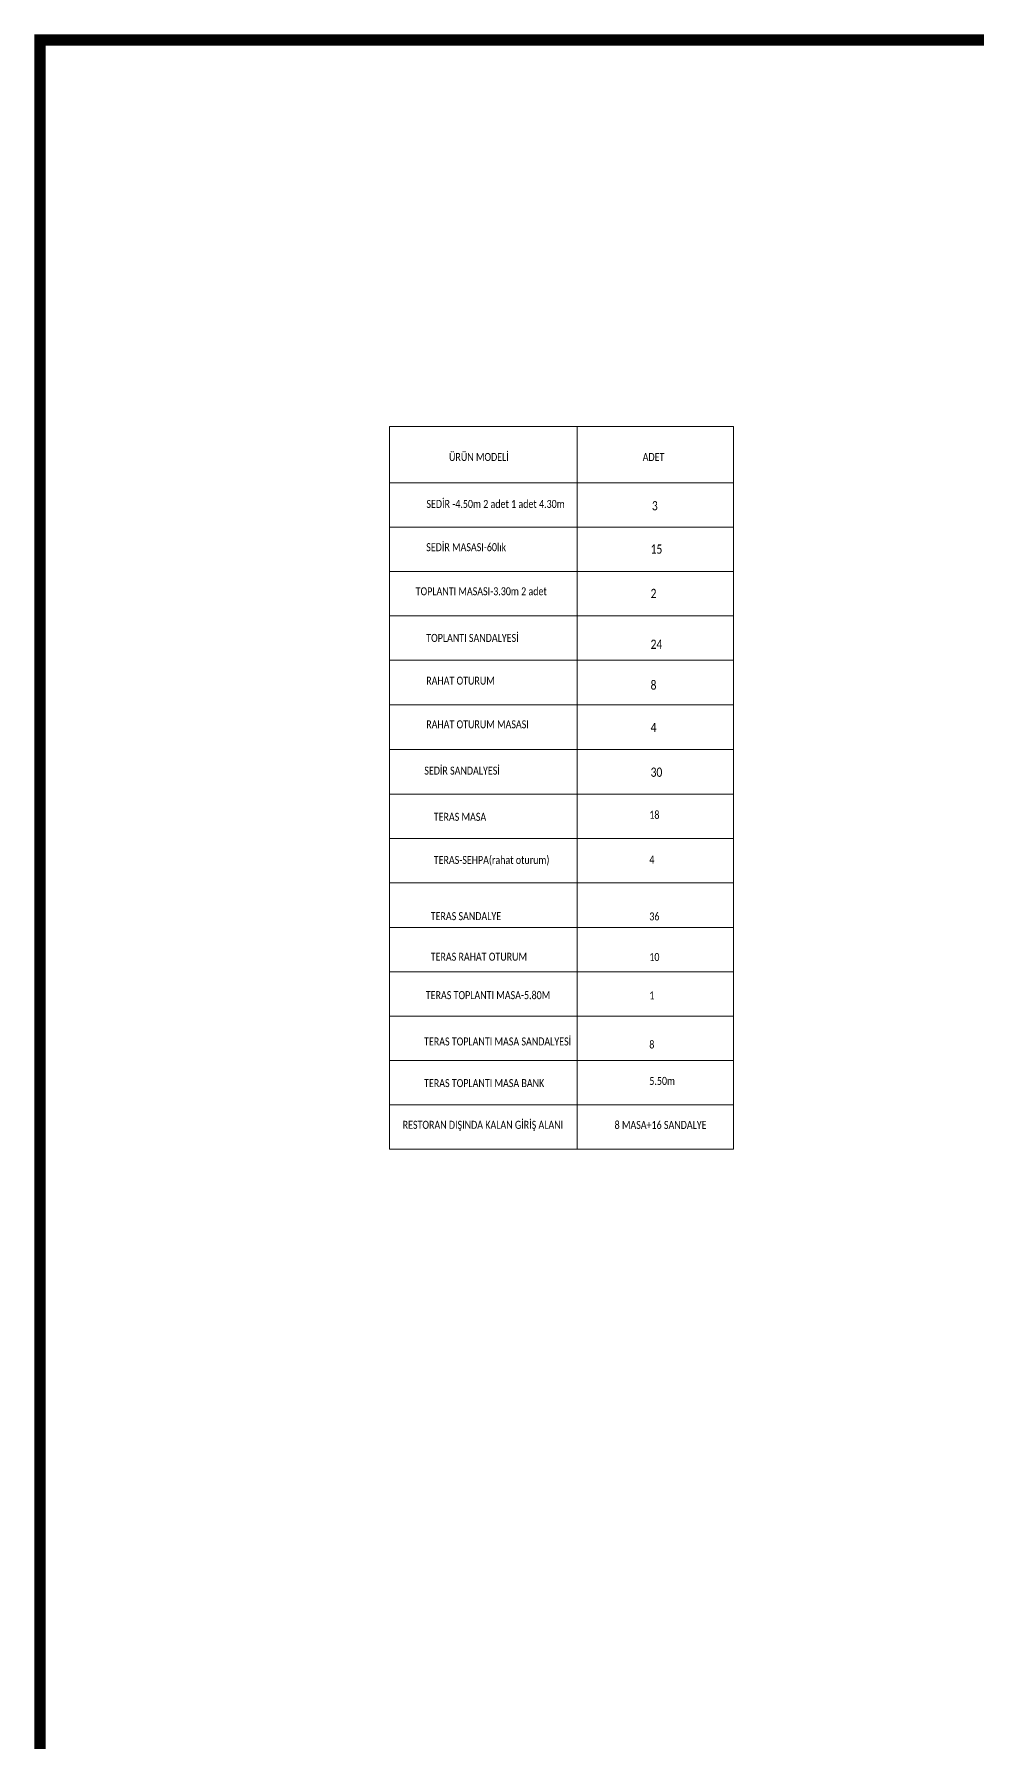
# Model space of a CAD drawing. Header units: millimetres. Extents: x 254888 to 263239, y -110593 to -105042.
# Drawn here: x 257043 to 258576, y -107817 to -105042 of the extents above; entities that cross this region are included whole.
import ezdxf

# ---------------------------------------------------------------- set-up
doc = ezdxf.new("R2010")
doc.units = ezdxf.units.MM
doc.layers.get('0').update_dxf_attribs({"lineweight": 20})
doc.layers.add('t_ince', color=66, linetype='Continuous', lineweight=9)
doc.layers.add('zemin yazı', color=7, linetype='Continuous', lineweight=15)
doc.styles.add('text2', font='calibri.ttf', dxfattribs={"width": 0.8})

msp = doc.modelspace()

# ---------------------------------------------------------------- linework, layer by layer
at = {"color": 252, "const_width": 18.492, "elevation": 0}
msp.add_lwpolyline([(257052.561, -108874.598), (257052.561, -105051.157), (263229.562, -105051.157), (263229.562, -108874.598)], close=True, dxfattribs=at)
at = {"layer": 't_ince', "color": 61}
for p, q in [((257620.403, -105678.982), (258179.033, -105678.982)), ((257620.403, -105678.982), (257620.403, -106853.223)), ((257620.403, -105770.508), (258179.033, -105770.508)), ((257620.403, -105914.683), (258179.033, -105914.683)), ((257620.403, -105986.771), (258179.033, -105986.771)), ((257620.403, -106058.918), (258179.033, -106058.918)), ((257620.403, -106131.268), (258179.033, -106131.268)), ((257620.403, -106203.895), (258179.033, -106203.895)), ((257620.403, -106348.61), (258179.033, -106348.61)), ((257620.403, -106420.698), (258179.033, -106420.698)), ((257620.403, -106492.785), (258179.033, -106492.785)), ((257620.403, -106564.873), (258179.033, -106564.873))]:
    msp.add_line(p, q, dxfattribs=at)
for points in [[(257924.978, -105678.982), (257924.978, -106853.223)], [(258179.033, -105678.982), (258179.033, -106853.223)], [(258179.033, -105842.595), (257620.403, -105842.595)], [(258179.033, -106276.522), (257620.403, -106276.522)], [(257620.403, -106636.96), (258179.033, -106636.96)], [(257620.403, -106709.048), (258179.033, -106709.048)], [(257620.403, -106781.135), (258179.033, -106781.135)], [(257620.403, -106853.223), (258179.033, -106853.223)]]:
    msp.add_lwpolyline(points, dxfattribs=at)

# ---------------------------------------------------------------- texts
at = {"layer": 'zemin yazı', "color": 1, "attachment_point": 1, "style": 'text2'}
for s, insert, char_height in [('ÜRÜN MODELİ', (257717.077, -105722.229), 13), ('ADET', (258031.647, -105722.229), 13), ('SEDİR -4.50m 2 adet 1 adet 4.30m ', (257680.409, -105798.493), 13), ('3', (258046.605, -105800.488), 15), ('SEDİR MASASI-60lık', (257680.094, -105868.733), 13), ('15', (258044.514, -105870.853), 15), ('TOPLANTI MASASI-3.30m 2 adet', (257662.992, -105940.389), 13), ('2', (258044.514, -105942.967), 15), ('TOPLANTI SANDALYESİ', (257680.094, -106016.128), 13), ('24', (258044.514, -106025.384), 15), ('RAHAT OTURUM', (257680.094, -106085.588), 13), ('8', (258044.514, -106091.744), 15), ('RAHAT OTURUM MASASI', (257680.094, -106156.497), 13), ('4', (258044.514, -106160.677), 15), ('SEDİR SANDALYESİ', (257676.961, -106231.709), 13), ('30', (258044.514, -106233.24), 15)]:
    msp.add_mtext(s, dxfattribs=dict(at, insert=insert, char_height=char_height))
at = {"layer": 'zemin yazı', "color": 3, "char_height": 13, "attachment_point": 1, "style": 'text2'}
for s, insert in [('18', (258042.406, -106303.498)), ('TERAS MASA', (257692.274, -106306.764)), ('TERAS-SEHPA(rahat oturum)', (257692.274, -106376.792)), ('4', (258042.406, -106376.302)), ('TERAS SANDALYE', (257687.378, -106468.125)), ('36', (258042.406, -106468.525)), ('TERAS RAHAT OTURUM', (257687.378, -106534.009)), ('10', (258042.406, -106534.409)), ('TERAS TOPLANTI MASA-5.80M', (257679.434, -106596.409)), ('1', (258042.406, -106596.809)), ('TERAS TOPLANTI MASA SANDALYESİ', (257676.546, -106671.645)), ('8', (258042.406, -106676.526)), ('TERAS TOPLANTI MASA BANK', (257676.546, -106739.308)), ('5.50m', (258042.406, -106735.754)), ('RESTORAN DIŞINDA KALAN GİRİŞ ALANI', (257641.803, -106807.07)), ('8 MASA+16 SANDALYE', (257986.002, -106807.243))]:
    msp.add_mtext(s, dxfattribs=dict(at, insert=insert))

doc.saveas('drawing.dxf')
